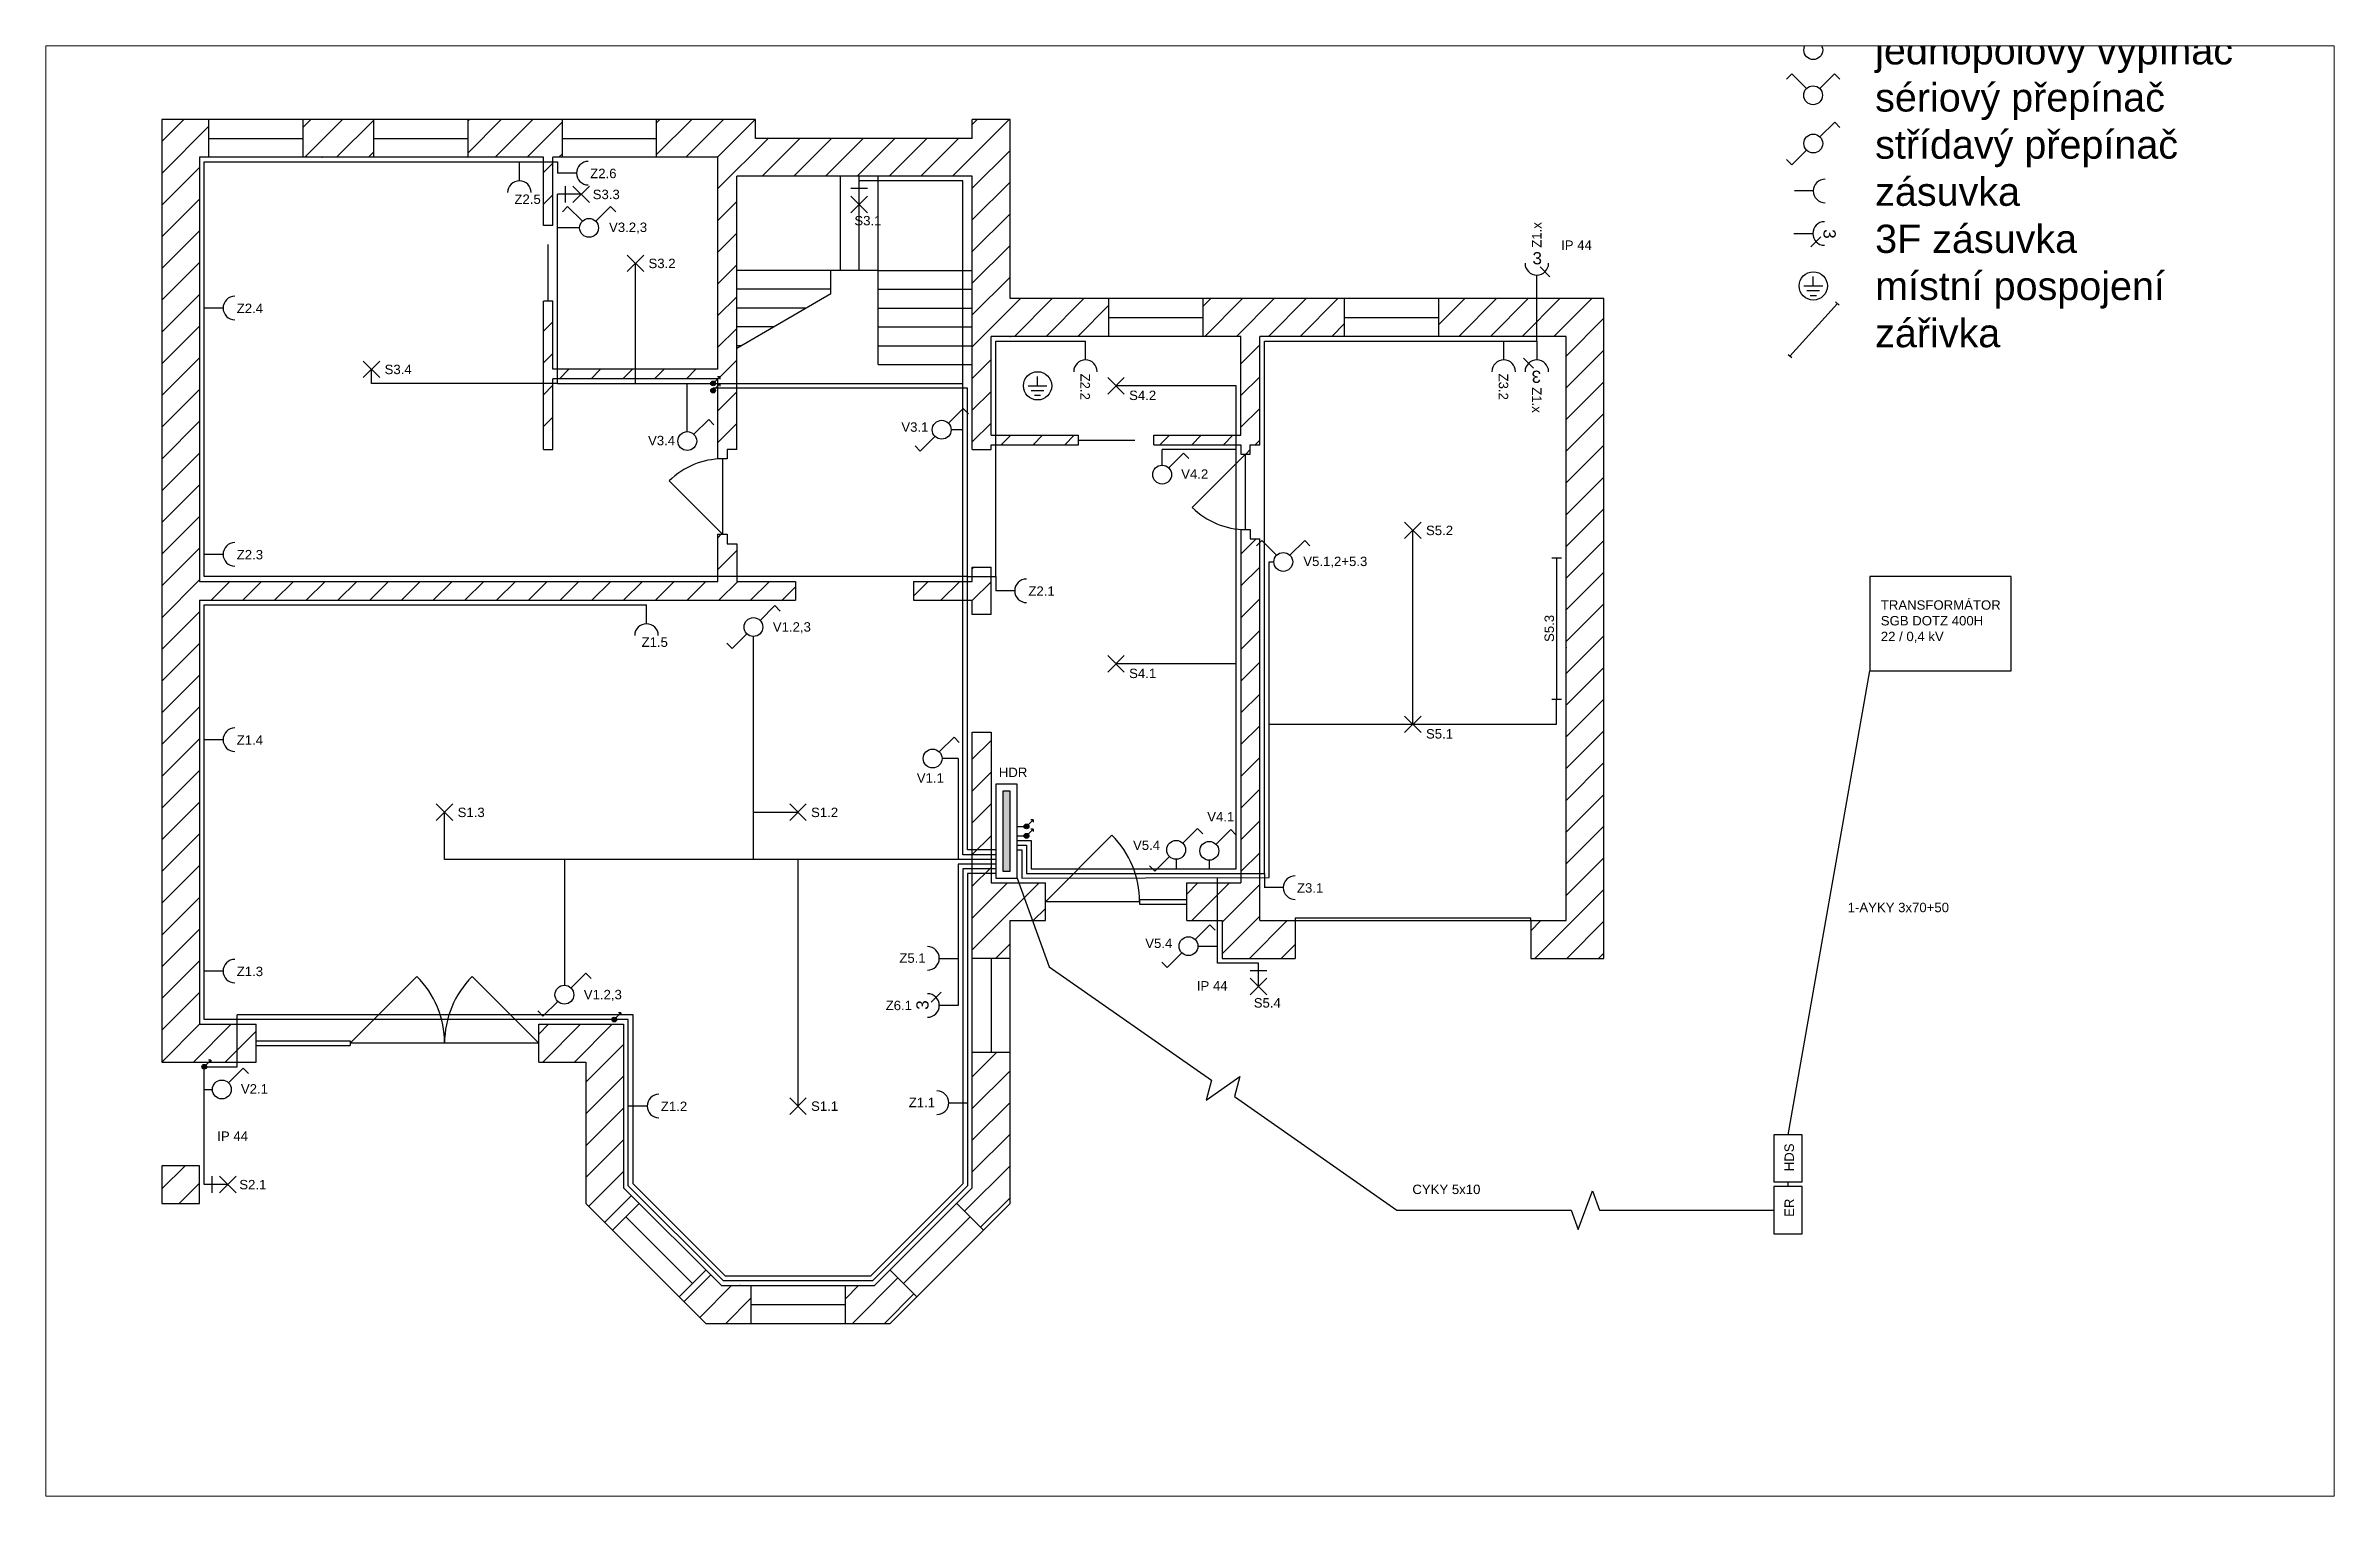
# Paper-space layout '1NP' of a CAD drawing. Header units: millimetres. Extents: x 10 to 415, y 53 to 309.
# The model-space entities are those that its viewports show. They can reach past a viewport. Long polylines and large blocks are cut down to what shows.
import ezdxf
from ezdxf.enums import TextEntityAlignment as Align

# ---------------------------------------------------------------- set-up
doc = ezdxf.new("R2010")
doc.units = ezdxf.units.MM
doc.header["$LTSCALE"] = 10
for name, color, linetype in [('DVERE', 254, 'Continuous'), ('LEGENDA', 254, 'Continuous'), ('MISTNI_POSPOJENI', 80, 'Continuous'), ('PRIPOJKA', 5, 'Continuous'), ('SVETLA', 40, 'Continuous'), ('ZASUVKY', 10, 'Continuous'), ('ZDI', 7, 'Continuous')]:
    doc.layers.add(name, color=color, linetype=linetype)
doc.styles.get("Standard").update_dxf_attribs({"font": 'arial.ttf'})

# ---------------------------------------------------------------- blocks, each defined once
blk = doc.blocks.new('Zarivka')
at = {"layer": 'SVETLA'}
for p, q in [((-50, 750), (50, 750)), ((0, 750), (0, -750)), ((-50, -750), (50, -750))]:
    blk.add_line(p, q, dxfattribs=at)
blk.add_attdef('S1.X', (-28, -143), '', height=100, rotation=90)
blk = doc.blocks.new('Zarovka')
at = {"layer": 'SVETLA'}
for p, q in [((-88, 88), (88, -88)), ((-88, -88), (88, 88))]:
    blk.add_line(p, q, dxfattribs=at)
blk.add_attdef('S1.X', (139, -51), '', height=100)
blk = doc.blocks.new('Zarovka na zed')
at = {"layer": 'SVETLA'}
for p, q in [((250, 0), (0, 0)), ((81, 88), (81, -88)), ((162, -88), (338, 88)), ((162, 88), (338, -88))]:
    blk.add_line(p, q, dxfattribs=at)
blk.add_attdef('S1.X', (372, -51), '', height=100, dxfattribs=at)
blk = doc.blocks.new('Zasuvka')
at = {"layer": 'ZASUVKY'}
blk.add_line((200, 0), (0, 0), dxfattribs=at)
blk.add_arc((325, 0), 125, 90, 270, dxfattribs=at)
blk.add_attdef('Z1.X', (345, -53), '', height=100)
blk = doc.blocks.new('3F zasuvka')
at = {"layer": 'ZASUVKY'}
for p, q in [((0, 0), (200, 0)), ((181, -140), (287, -34))]:
    blk.add_line(p, q, dxfattribs=at)
blk.add_arc((325, 0), 125, 90, 270, dxfattribs=at)
blk.add_attdef('Z1.X', (490, -50), '', height=100)
blk.add_text('3', height=130, rotation=270, dxfattribs=at).set_placement((314, 46))
blk = doc.blocks.new('*U38')
at = {"layer": 'SVETLA'}
for p, q in [((-227, 227), (-283, 170)), ((-71, 71), (-227, 227)), ((71, 71), (227, 227)), ((227, 227), (283, 170))]:
    blk.add_line(p, q, dxfattribs=at)
blk.add_circle((0, 0), 100, dxfattribs=at)
at = {"color": 0}
blk.add_attdef('V1.1', (212, -44), '', height=100, dxfattribs=at)
blk = doc.blocks.new('Vypinac')
at = {"layer": 'SVETLA'}
for p, q in [((71, 71), (227, 227)), ((227, 227), (283, 170))]:
    blk.add_line(p, q, dxfattribs=at)
blk.add_circle((0, 0), 100, dxfattribs=at)
blk.add_attdef('V1.1', (202, -44), '', height=100)
blk = doc.blocks.new('Vypinac SCHOD')
at = {"layer": 'SVETLA'}
for p, q in [((71, 71), (227, 227)), ((227, 227), (283, 170)), ((-227, -227), (-283, -170)), ((-71, -71), (-227, -227))]:
    blk.add_line(p, q, dxfattribs=at)
blk.add_circle((0, 0), 100, dxfattribs=at)
blk.add_attdef('V1.1', (206, -49), '', height=100)
blk = doc.blocks.new('NAHORU')
h = blk.add_hatch(color=0)
h.dxf.hatch_style = 1
h.paths.add_polyline_path([(-25, 0, 1), (25, 0, 1)])
at = {"color": 0}
for p, q in [((0, 0), (71, 71)), ((71, 71), (46, 71)), ((71, 71), (71, 46))]:
    blk.add_line(p, q, dxfattribs=at)
blk.add_circle((0, 0), 25, dxfattribs=at)
blk = doc.blocks.new('*U11')
at = {"layer": 'MISTNI_POSPOJENI'}
for p, q in [((-100, 0), (100, 0)), ((0, 0), (0, 100)), ((-67, -50), (67, -50)), ((-33, -100), (33, -100))]:
    blk.add_line(p, q, dxfattribs=at)
blk.add_circle((0, 0), 150, dxfattribs=at)
blk = doc.blocks.new('*U39')
at = {"layer": 'SVETLA'}
for p, q in [((-227, 227), (-283, 170)), ((-71, 71), (-227, 227)), ((71, 71), (227, 227)), ((227, 227), (283, 170))]:
    blk.add_line(p, q, dxfattribs=at)
blk.add_circle((0, 0), 100, dxfattribs=at)
at = {"color": 0}
blk.add_attdef('V1.1', (212, -44), '', height=100, dxfattribs=at)
blk = doc.blocks.new('KOUPELNA')
at = {"layer": 'MISTNI_POSPOJENI'}
for p, q in [((-100, 0), (100, 0)), ((0, 0), (0, 100)), ((-67, -50), (67, -50)), ((-33, -100), (33, -100))]:
    blk.add_line(p, q, dxfattribs=at)
blk.add_circle((0, 0), 150, dxfattribs=at)

msp = doc.modelspace()

# ---------------------------------------------------------------- hatches: boundary and pattern name
at = {"layer": 'PRIPOJKA'}
h = msp.add_hatch(color=256, dxfattribs=at)
h.dxf.hatch_style = 1
h.paths.add_polyline_path([(14000, 7875), (13925, 7875), (13925, 7025), (14000, 7025)])
at = {"layer": 'ZDI'}
h = msp.add_hatch(dxfattribs=at)
h.set_pattern_fill('ANSI31', color=256, scale=75)
h.paths.add_polyline_path([(7250, 14600), (7250, 15000), (6500, 15000), (6500, 14600)], flags=17)
h.paths.add_polyline_path([(9050, 14600), (9050, 13875), (9150, 13875), (9150, 14600), (9250, 14600), (9250, 15000), (8250, 15000), (8250, 14600)], flags=17)
h.paths.add_polyline_path([(11300, 14800), (11300, 15000), (10250, 15000), (10250, 14600), (10900, 14600), (10900, 12350), (9150, 12350), (9150, 13075), (9050, 13075), (9050, 11500), (9150, 11500), (9150, 12250), (10900, 12250), (10900, 11400), (11000, 11400), (11000, 11500), (11100, 11500), (11100, 14400), (13600, 14400), (13600, 11500), (13800, 11500), (13800, 11550), (14725, 11550), (14725, 11650), (13800, 11650), (13800, 12700), (15050, 12700), (15050, 13100), (14000, 13100), (14000, 15000), (13600, 15000), (13600, 14800)])
h.paths.add_polyline_path([(14000, 5100), (13600, 5100), (13600, 3665.685), (13434.315, 3500), (13717.157, 3217.157), (14000, 3500)])
h.paths.add_polyline_path([(13600, 6100), (14000, 6100), (14000, 6500), (14375, 6500), (14375, 6900), (13800, 6900), (13800, 8500), (13600, 8500)])
h.paths.add_polyline_path([(15875, 6900), (15875, 6500), (16250, 6500), (16250, 6100), (17025, 6100), (17025, 6500), (16650, 6500), (16650, 10550), (16550, 10550), (16550, 10650), (16450, 10650), (16450, 6900)])
h.paths.add_polyline_path([(20300, 6100), (20300, 13100), (18550, 13100), (18550, 12700), (19900, 12700), (19900, 6500), (19525, 6500), (19525, 6100)])
h.paths.add_polyline_path([(17550, 12700), (17550, 13100), (16050, 13100), (16050, 12700), (16450, 12700), (16450, 11650), (15525, 11650), (15525, 11550), (16450, 11550), (16450, 11450), (16550, 11450), (16550, 11550), (16650, 11550), (16650, 12700)])
h.paths.add_polyline_path([(13600, 9900), (13600, 9750), (13800, 9750), (13800, 10250), (13600, 10250), (13600, 10100), (12975, 10100), (12975, 9900)])
h.paths.add_polyline_path([(11725, 9900), (11725, 10100), (11100, 10100), (11100, 10500), (11000, 10500), (11000, 10600), (10900, 10600), (10900, 10100), (5400, 10100), (5400, 14600), (5500, 14600), (5500, 15000), (5000, 15000), (5000, 5000), (6000, 5000), (6000, 5400), (5400, 5400), (5400, 9900)])
h.paths.add_polyline_path([(9900, 5400), (9000, 5400), (9000, 5000), (9500, 5000), (9500, 3500), (9782.843, 3217.157), (10065.685, 3500), (9900, 3665.685)])
h.paths.add_polyline_path([(11250, 2227.208), (11250, 2627.208), (10938.478, 2627.208), (10772.792, 2792.893), (10489.949, 2510.051), (10772.792, 2227.208)])
h.paths.add_polyline_path([(12561.522, 2627.208), (12250, 2627.208), (12250, 2227.208), (12727.208, 2227.208), (13010.051, 2510.051), (12727.208, 2792.893)])
h = msp.add_hatch(dxfattribs=at)
h.set_pattern_fill('ANSI31', color=256, scale=75)
h.paths.add_polyline_path([(5400, 3900), (5000, 3900), (5000, 3500), (5400, 3500)])

# ---------------------------------------------------------------- linework, layer by layer
at = {"layer": 'DVERE'}
for p, q in [((12200, 13400), (12200, 14400)), ((12400, 13400), (12400, 14400)), ((12600, 13400), (12600, 14400)), ((9100, 13075), (9100, 13675)), ((12100, 13400), (11100, 13400)), ((12600, 13400), (12100, 13400)), ((12100, 13150), (12100, 13400)), ((12600, 12400), (12600, 13400)), ((12600, 13400), (13600, 13400)), ((12100, 13200), (11100, 13200)), ((12100, 13150), (11100, 12572.65)), ((12600, 13200), (13600, 13200)), ((11840.192, 13000), (11100, 13000)), ((12600, 13000), (13600, 13000)), ((11493.782, 12800), (11100, 12800)), ((12600, 12800), (13600, 12800)), ((11147.372, 12600), (11100, 12600)), ((12600, 12600), (13600, 12600)), ((12600, 12400), (13600, 12400)), ((14725, 11600), (15325, 11600)), ((16500, 11450), (15934.315, 10884.315)), ((16500, 10650), (16500, 11450)), ((10950, 11400), (10950, 10600)), ((10950, 10600), (10384.315, 11165.685)), ((14375, 6700), (15082.107, 7407.107)), ((15375, 6700), (14375, 6700)), ((19525, 6525), (17025, 6525)), ((17025, 6525), (17025, 6500)), ((17025, 6500), (19525, 6500)), ((19525, 6500), (19525, 6525)), ((7000, 5200), (7707.107, 5907.107)), ((9000, 5200), (8292.893, 5907.107)), ((8000, 5200), (7000, 5200)), ((9000, 5200), (8000, 5200))]:
    msp.add_line(p, q, dxfattribs=at)
for centre, radius, start, end in [((10950, 10600), 800, 90, 135), ((16500, 11450), 800, 225, 270), ((14375, 6700), 1000, 0, 45), ((7000, 5200), 1000, 0, 45), ((9000, 5200), 1000, 135, 180)]:
    msp.add_arc(centre, radius, start, end, dxfattribs=at)
at = {"layer": 'PRIPOJKA'}
for p, q in [((22256.502, 4227.779), (23124.743, 9151.818)), ((14075, 6950), (14417.02, 6010.307)), ((22256.502, 3677.779), (22256.502, 3727.779))]:
    msp.add_line(p, q, dxfattribs=at)
for points in [[(23124.743, 9151.818), (24624.743, 9151.818), (24624.743, 10151.818), (23124.743, 10151.818)], [(13850, 6950), (14075, 6950), (14075, 7950), (13850, 7950)], [(13925, 7025), (14000, 7025), (14000, 7875), (13925, 7875)], [(22106.502, 3727.779), (22406.502, 3727.779), (22406.502, 4227.779), (22106.502, 4227.779)], [(22106.502, 3177.779), (22406.502, 3177.779), (22406.502, 3677.779), (22106.502, 3677.779)]]:
    msp.add_lwpolyline(points, close=True, dxfattribs=at)
at = {"layer": 'PRIPOJKA', "linetype": 'Continuous'}
for points in [[(14414.972, 6011.741), (16137.239, 4805.797), (16080.484, 4593.983), (16439.74, 4845.537), (16382.985, 4633.724), (18105.252, 3427.779)], [(18104.002, 3427.779), (19955.252, 3427.779), (20030.252, 3221.719), (20180.252, 3633.84), (20255.252, 3427.779), (22106.502, 3427.779)]]:
    msp.add_lwpolyline(points, dxfattribs=at)
at = {"layer": 'SVETLA'}
for p, q in [((13500, 14350), (12400, 14350)), ((13500, 11708.819), (13500, 14350)), ((9200, 12200), (9200, 14206.858)), ((9433.341, 13851.127), (9200, 13851.127)), ((10025, 12200), (10025, 13475)), ((7225, 12200), (7225, 12350)), ((9200, 12200), (7225, 12200)), ((9200, 12200), (13500, 12200)), ((10575.723, 11689.302), (10575.723, 12200)), ((16400, 12175), (15125, 12175)), ((16400, 11500), (16400, 12175)), ((13500, 11708.819), (13374.937, 11708.819)), ((13500, 7200), (13500, 11708.819)), ((16400, 11500), (15614.215, 11500)), ((15614.215, 11332.89), (15614.215, 11500)), ((16400, 9225), (16400, 11500)), ((18275, 8583.333), (18275, 10641.667)), ((16750, 6956.399), (16750, 10306.488)), ((16750, 10306.488), (16799.878, 10306.488)), ((11277.461, 7150), (11277.461, 9515.63)), ((16400, 9225), (15125, 9225)), ((16400, 7050), (16400, 9225)), ((19800, 8583.333), (19800, 8850)), ((16750, 8583.333), (18275, 8583.333)), ((18275, 8583.333), (19800, 8583.333)), ((13450, 8220.133), (13278.865, 8220.133)), ((13450, 8220.133), (13450, 7150)), ((8000, 7150), (8000, 7650)), ((11277.461, 7650), (11750, 7650)), ((14075, 7400), (14175, 7400)), ((14075, 7350), (14225, 7350)), ((14225, 7350), (14225, 7050)), ((13850, 7150), (8000, 7150)), ((9271.53, 7150), (9271.53, 5814.501)), ((11750, 7150), (11750, 4532.843)), ((13850, 7200), (13500, 7200)), ((13850, 7050), (13500, 7050)), ((13500, 7050), (13500, 3707.107)), ((14075, 7250), (14125, 7250)), ((14125, 7250), (14125, 6950)), ((14225, 7050), (16400, 7050)), ((15762.677, 7150.975), (15762.677, 7050)), ((16114.854, 7140.924), (16114.854, 7050)), ((14125, 6950), (16750, 6956.399)), ((16200, 6050), (16200, 6950)), ((15993.339, 6229.361), (16200, 6229.361)), ((16637.5, 6050), (16200, 6050)), ((10000, 5500), (5800, 5500)), ((5800, 4950), (5800, 5500)), ((10000, 3707.107), (10000, 5500)), ((5450, 3700), (5450, 4950)), ((5450, 4950), (5800, 4950)), ((5450, 4709.102), (5537.22, 4709.102)), ((10979.899, 2727.208), (10000, 3707.107)), ((13500, 3707.107), (12520.101, 2727.208)), ((12520.101, 2727.208), (10979.899, 2727.208))]:
    msp.add_line(p, q, dxfattribs=at)
at = {"layer": 'ZASUVKY'}
for p, q in [((5450, 10150), (5450, 14550)), ((5450, 14550), (9200, 14550)), ((9200, 14550), (9200, 14431.372)), ((19589.697, 12650), (19589.697, 13150)), ((13850, 10150), (13850, 12650)), ((13850, 12650), (14800.506, 12650)), ((16700, 7000), (16700, 12650)), ((16700, 12650), (19589.697, 12650)), ((13550, 12150), (10850, 12150)), ((13550, 10150), (13550, 12150)), ((13550, 10150), (5450, 10150)), ((13550, 7250), (13550, 10150)), ((13550, 10150), (13850, 10150)), ((13850, 10150), (13850, 10000)), ((5450, 5450), (5450, 9850)), ((5450, 9850), (10143.05, 9850)), ((14075, 7500), (14175, 7500)), ((14075, 7300), (14175, 7300)), ((14175, 7300), (14175, 7000)), ((13850, 7100), (13450, 7100)), ((13450, 7100), (13450, 6100)), ((13850, 7250), (13550, 7250)), ((13850, 7000), (13550, 7000)), ((13550, 7000), (13550, 3686.396)), ((14175, 7000), (16700, 7000)), ((16700, 7000), (16700, 6850)), ((13450, 6100), (13450, 5600)), ((9950, 5450), (5450, 5450)), ((9950, 3686.396), (9950, 5450)), ((10959.188, 2677.208), (9950, 3686.396)), ((13550, 3686.396), (12540.812, 2677.208)), ((12540.812, 2677.208), (10959.188, 2677.208))]:
    msp.add_line(p, q, dxfattribs=at)
at = {"layer": 'ZDI'}
for p, q in [((5000, 15000), (5000, 5000)), ((11300, 15000), (5000, 15000)), ((5500, 14600), (5500, 15000)), ((6500, 14600), (6500, 15000)), ((7250, 14600), (7250, 15000)), ((8250, 14600), (8250, 15000)), ((9250, 14600), (9250, 15000)), ((10250, 14600), (10250, 15000)), ((11300, 14800), (11300, 15000)), ((14000, 15000), (13600, 15000)), ((13600, 14800), (13600, 15000)), ((14000, 13100), (14000, 15000)), ((5400, 14600), (5400, 10100)), ((9050, 14600), (5400, 14600)), ((5500, 14800), (6500, 14800)), ((7250, 14800), (8250, 14800)), ((9050, 13875), (9050, 14600)), ((10900, 14600), (9150, 14600)), ((9150, 13875), (9150, 14600)), ((9250, 14800), (10250, 14800)), ((10900, 12350), (10900, 14600)), ((13600, 14800), (11300, 14800)), ((11100, 11500), (11100, 14400)), ((13600, 14400), (11100, 14400)), ((13600, 11500), (13600, 14400)), ((9150, 13875), (9050, 13875)), ((9050, 11500), (9050, 13075)), ((9150, 13075), (9050, 13075)), ((9150, 12350), (9150, 13075)), ((20300, 13100), (14000, 13100)), ((15050, 12700), (15050, 13100)), ((15050, 12900), (16050, 12900)), ((16050, 12700), (16050, 13100)), ((17550, 12700), (17550, 13100)), ((17550, 12900), (18550, 12900)), ((18550, 12700), (18550, 13100)), ((20300, 6100), (20300, 13100)), ((13800, 11650), (13800, 12700)), ((16450, 12700), (13800, 12700)), ((16450, 11650), (16450, 12700)), ((19900, 12700), (16650, 12700)), ((16650, 11550), (16650, 12700)), ((19900, 6500), (19900, 12700)), ((10900, 12350), (9150, 12350)), ((9150, 11500), (9150, 12250)), ((10900, 12250), (9150, 12250)), ((10900, 11400), (10900, 12250)), ((9050, 11500), (9150, 11500)), ((11100, 11500), (11000, 11500)), ((11000, 11500), (11000, 11400)), ((13600, 11500), (13800, 11500)), ((13800, 11650), (14725, 11650)), ((13800, 11500), (13800, 11550)), ((13800, 11550), (14725, 11550)), ((14725, 11550), (14725, 11650)), ((15525, 11550), (15525, 11650)), ((15525, 11650), (16450, 11650)), ((15525, 11550), (16450, 11550)), ((16450, 11550), (16450, 11450)), ((16450, 11450), (16550, 11450)), ((16550, 11450), (16550, 11550)), ((16550, 11550), (16650, 11550)), ((11000, 11400), (10900, 11400)), ((10900, 10600), (11000, 10600)), ((10900, 10100), (10900, 10600)), ((11000, 10600), (11000, 10500)), ((11000, 10500), (11100, 10500)), ((11100, 10500), (11100, 10100)), ((16450, 10650), (16550, 10650)), ((16450, 10650), (16450, 6900)), ((16550, 10650), (16550, 10550)), ((16550, 10550), (16650, 10550)), ((16650, 6500), (16650, 10550)), ((13600, 10100), (13600, 10250)), ((13600, 10250), (13800, 10250)), ((13800, 9750), (13800, 10250)), ((5400, 10100), (10900, 10100)), ((11100, 10100), (11725, 10100)), ((11725, 10100), (11725, 9900)), ((12975, 10100), (12975, 9900)), ((12975, 10100), (13600, 10100)), ((5400, 9900), (11725, 9900)), ((5400, 9900), (5400, 5400)), ((12975, 9900), (13600, 9900)), ((13600, 9750), (13600, 9900)), ((13800, 9750), (13600, 9750)), ((13600, 8500), (13800, 8500)), ((13600, 3665.685), (13600, 8500)), ((13800, 8500), (13800, 6900)), ((13800, 6900), (14375, 6900)), ((14375, 6500), (14375, 6900)), ((15875, 6500), (15875, 6900)), ((15875, 6900), (16450, 6900)), ((15375, 6725), (15375, 6675)), ((15375, 6725), (15875, 6725)), ((15375, 6675), (15875, 6675)), ((14000, 6500), (14375, 6500)), ((14000, 3500), (14000, 6500)), ((15875, 6500), (16250, 6500)), ((16250, 6500), (16250, 6100)), ((16650, 6500), (17025, 6500)), ((17025, 6500), (17025, 6100)), ((19525, 6500), (19525, 6100)), ((19525, 6500), (19900, 6500)), ((14000, 6100), (13600, 6100)), ((13800, 6100), (13800, 5100)), ((19525, 6100), (20300, 6100)), ((5400, 5400), (6000, 5400)), ((6000, 5000), (6000, 5400)), ((9000, 5000), (9000, 5400)), ((9000, 5400), (9900, 5400)), ((9900, 5400), (9900, 3665.685)), ((6000, 5225), (7000, 5225)), ((6000, 5175), (7000, 5175)), ((7000, 5225), (7000, 5175)), ((14000, 5100), (13600, 5100)), ((5000, 5000), (6000, 5000)), ((9000, 5000), (9500, 5000)), ((9500, 5000), (9500, 3500)), ((9900, 3665.685), (10938.478, 2627.208)), ((12561.522, 2627.208), (13600, 3665.685)), ((9500, 3500), (10772.792, 2227.208)), ((10065.685, 3500), (9782.843, 3217.157)), ((12727.208, 2227.208), (14000, 3500)), ((13434.315, 3500), (13717.157, 3217.157)), ((9924.264, 3358.579), (10631.371, 2651.472)), ((12868.629, 2651.472), (13575.736, 3358.579)), ((10772.792, 2792.893), (10489.949, 2510.051)), ((12727.208, 2792.893), (13010.051, 2510.051)), ((10938.478, 2627.208), (12561.522, 2627.208)), ((11250, 2627.208), (11250, 2227.208)), ((12250, 2627.208), (12250, 2227.208)), ((10772.792, 2227.208), (12727.208, 2227.208)), ((11250, 2427.208), (12250, 2427.208))]:
    msp.add_line(p, q, dxfattribs=at)
msp.add_lwpolyline([(16250, 6100), (17025, 6100)], dxfattribs=at)
msp.add_lwpolyline([(5000, 3500), (5400, 3500), (5400, 3900), (5000, 3900)], close=True, dxfattribs=at)
for p in [(6700, 14600), (14000, 12700), (19900, 9400), (5400, 6700), (11135.534, 2627.208)]:
    msp.add_point(p, dxfattribs=at)

# ---------------------------------------------------------------- block references
at = {"layer": 'LEGENDA'}
for name, p in [('Vypinac', (22523.462, 15736.529)), ('*U39', (22521.436, 15258.059)), ('Vypinac SCHOD', (22523.462, 14745.958)), ('Zasuvka', (22323.462, 14242.375)), ('3F zasuvka', (22317.859, 13791.128)), ('KOUPELNA', (22523.462, 13234.722))]:
    msp.add_blockref(name, p, dxfattribs=at)
at = {"layer": 'LEGENDA', "xscale": 0.4999999999999999, "yscale": 0.4999999999999999, "rotation": 317.8947190171178}
msp.add_blockref('Zarivka', (22527.517, 12769.63), dxfattribs=at)
at = {"layer": 'MISTNI_POSPOJENI'}
msp.add_blockref('*U11', (14292.258, 12175), dxfattribs=at)
at = {"layer": 'SVETLA'}
ref = msp.add_blockref('Zarovka na zed', (12400, 14350), dxfattribs=dict(at, rotation=270))
ref.add_attrib('S1.X', 'S3.1', dxfattribs={"height": 100}).set_placement((12348.731, 13977.61), align=Align.TOP_LEFT)
for name, p, values in [('Zarovka na zed', (9200, 14206.858), {'S1.X': 'S3.3'}), ('*U39', (9533.341, 13851.127), {'V1.1': 'V3.2,3'}), ('Zarovka', (10025, 13475), {'S1.X': 'S3.2'}), ('Zarovka', (7225, 12350), {'S1.X': 'S3.4'}), ('Vypinac', (15614.215, 11232.89), {'V1.1': 'V4.2'}), ('Zarovka', (18275, 10641.667), {'S1.X': 'S5.2'}), ('*U38', (16899.878, 10306.488), {'V1.1': 'V5.1,2+5.3'}), ('Zarivka', (19800, 9600), {'S1.X': 'S5.3'}), ('Vypinac SCHOD', (11277.461, 9615.63), {'V1.1': 'V1.2,3'}), ('Zarovka', (8000, 7650), {'S1.X': 'S1.3'}), ('Zarovka', (11750, 7650), {'S1.X': 'S1.2'}), ('Vypinac SCHOD', (9271.53, 5714.501), {'V1.1': 'V1.2,3'}), ('Vypinac', (5637.22, 4709.102), {'V1.1': 'V2.1'}), ('Zarovka', (11750, 4532.843), {'S1.X': 'S1.1'})]:
    msp.add_blockref(name, p, dxfattribs=at).add_auto_attribs(values)
for name, p in [('NAHORU', (10850, 12200)), ('Vypinac SCHOD', (13274.937, 11708.819)), ('Vypinac', (10575.723, 11589.302)), ('Vypinac', (13178.865, 8220.133)), ('NAHORU', (14175, 7400)), ('Vypinac SCHOD', (15762.677, 7250.975)), ('Vypinac', (16114.854, 7240.924)), ('Vypinac SCHOD', (15893.339, 6229.361)), ('NAHORU', (5450, 4950))]:
    msp.add_blockref(name, p, dxfattribs=at)
ref = msp.add_blockref('Zarovka', (15125, 12175), dxfattribs=at)
ref.add_attrib('S1.X', 'S4.2', dxfattribs={"layer": '0', "height": 100}).set_placement((15263.768, 12123.919), align=Align.TOP_LEFT)
ref = msp.add_blockref('Zarovka', (15125, 9225), dxfattribs=at)
ref.add_attrib('S1.X', 'S4.1', dxfattribs={"layer": '0', "height": 100}).set_placement((15263.768, 9173.919), align=Align.TOP_LEFT)
ref = msp.add_blockref('Zarovka', (18275, 8583.333), dxfattribs=at)
ref.add_attrib('S1.X', 'S5.1', dxfattribs={"layer": '0', "height": 100}).set_placement((18413.768, 8532.253), align=Align.TOP_LEFT)
ref = msp.add_blockref('Zarovka na zed', (16637.5, 6050), dxfattribs=dict(at, rotation=270))
ref.add_attrib('S1.X', 'S5.4', dxfattribs={"height": 100}).set_placement((16586.231, 5677.61), align=Align.TOP_LEFT)
at = {"layer": 'ZASUVKY'}
ref = msp.add_blockref('Zasuvka', (8794.413, 14550), dxfattribs=dict(at, rotation=270))
ref.add_attrib('Z1.X', 'Z2.5', dxfattribs={"layer": '0', "height": 100}).set_placement((8741.616, 14205), align=Align.TOP_LEFT)
for name, p, values in [('Zasuvka', (9200, 14431.372), {'Z1.X': 'Z2.6'}), ('Zasuvka', (5450, 13000.079), {'Z1.X': 'Z2.4'}), ('Zasuvka', (5450, 10386.366), {'Z1.X': 'Z2.3'}), ('Zasuvka', (13850, 10000), {'Z1.X': 'Z2.1'}), ('Zasuvka', (5450, 8419.8), {'Z1.X': 'Z1.4'}), ('Zasuvka', (16700, 6850.122), {'Z1.X': 'Z3.1'}), ('Zasuvka', (5450, 5964.548), {'Z1.X': 'Z1.3'}), ('Zasuvka', (9950, 4532.843), {'Z1.X': 'Z1.2'}), ('Zarovka na zed', (5450, 3700), {'S1.X': 'S2.1'})]:
    msp.add_blockref(name, p, dxfattribs=at).add_auto_attribs(values)
for name, p, rotation, values in [('3F zasuvka', (19589.697, 13150), 90, {'Z1.X': 'Z1.x'}), ('Zasuvka', (14800.506, 12650), 270, {'Z1.X': 'Z2.2'}), ('Zasuvka', (19239.101, 12650), 270, {'Z1.X': 'Z3.2'}), ('3F zasuvka', (19589.697, 12650), 270, {'Z1.X': 'Z1.x'})]:
    msp.add_blockref(name, p, dxfattribs=dict(at, rotation=rotation)).add_auto_attribs(values)
for p in [(10850, 12125), (14175, 7500), (9800, 5450)]:
    msp.add_blockref('NAHORU', p, dxfattribs=at)
ref = msp.add_blockref('Zasuvka', (10143.05, 9850), dxfattribs=dict(at, rotation=270))
ref.add_attrib('Z1.X', 'Z1.5', dxfattribs={"layer": '0', "height": 100}).set_placement((10090.253, 9505), align=Align.TOP_LEFT)
ref = msp.add_blockref('Zasuvka', (13450, 6100), dxfattribs=dict(at, rotation=180))
ref.add_attrib('Z1.X', 'Z5.1', dxfattribs={"layer": '0', "height": 100}).set_placement((13105, 6152.797), align=Align.TOP_RIGHT)
ref = msp.add_blockref('3F zasuvka', (13450, 5600), dxfattribs=dict(at, rotation=180))
ref.add_attrib('Z1.X', 'Z6.1', dxfattribs={"layer": '0', "height": 100}).set_placement((12959.914, 5650.25), align=Align.TOP_RIGHT)
ref = msp.add_blockref('Zasuvka', (13550, 4567.781), dxfattribs=dict(at, rotation=180))
ref.add_attrib('Z1.X', 'Z1.1', dxfattribs={"layer": '0', "height": 100}).set_placement((13205, 4620.578), align=Align.TOP_RIGHT)

# ---------------------------------------------------------------- texts
at = {"layer": 'LEGENDA', "insert": (23179.854, 17552.186), "char_height": 300, "attachment_point": 1}
msp.add_mtext_dynamic_manual_height_columns('{\\fArial|b0|i0|c238|p34;\\H1.3333x;\\LLegenda\\H0.75x;\\l\\Pstropní světlo\\Psvětlo na zeď\\Pjednopólový vypínač\\Psériový přepínač\\Pstřídavý přepínač\\Pzásuvka\\P3F zásuvka\\Pmístní pospojení\\Pzářivka}', width=7432.19838, gutter_width=500, heights=[0], dxfattribs=at)
at = {"layer": 'PRIPOJKA', "char_height": 100, "attachment_point": 1}
for s, width, insert in [('\\A1;{\\fArial|b0|i0|c238|p34;TRANSFORMÁTOR\\PSGB DOTZ 400H\\P22 / 0,4 kV}', 1309.23362, (23239.736, 9899.198)), ('{\\fArial|b0|i0|c238|p34;HDR}', 590.45823, (13881.404, 8123.499)), ('{\\fArial|b0|i0|c238|p34;1-AYKY 3x70+50}', 1690.54912, (22888.132, 6689.799)), ('{\\fArial|b0|i0|c238|p34;CYKY 5x10}', 1370.88041, (18269.396, 3698.981))]:
    msp.add_mtext_dynamic_manual_height_columns(s, width=width, gutter_width=500, heights=[0], dxfattribs=dict(at, insert=insert))
at = {"layer": 'PRIPOJKA', "char_height": 100, "attachment_point": 1, "rotation": 90}
for s, insert in [('{\\fArial|b0|i0|c238|p34;HDS}', (22217.964, 3840.974)), ('{\\fArial|b0|i0|c238|p34;ER}', (22217.964, 3357.134))]:
    msp.add_mtext_dynamic_manual_height_columns(s, width=400.03674, gutter_width=500, heights=[0], dxfattribs=dict(at, insert=insert))
at = {"layer": 'SVETLA', "char_height": 100, "attachment_point": 1}
for s, width, insert in [('{\\fArial|b0|i0|c238|p34;V3.1}', 427.78938, (12847.147, 11787.536)), ('V3.4', 230.13057, (10159.289, 11644.287)), ('{\\fArial|b0|i0|c238|p34;V1.1}', 331.10207, (13010.807, 8064.384)), ('{\\fArial|b0|i0|c238|p34;V4.1}', 357.32939, (16092.671, 7652.552)), ('{\\fArial|b0|i0|c238|p34;V5.4}', 446.02521, (15305.241, 7350.484)), ('{\\fArial|b0|i0|c238|p34;V5.4}', 446.02521, (15435.066, 6309.729)), ('{\\fArial|b0|i0|c238|p34;IP 44}', 1253.19493, (15982.448, 5858.17)), ('{\\fArial|b0|i0|c238|p34;IP 44}', 1253.19493, (5588.193, 4263.236))]:
    msp.add_mtext_dynamic_manual_height_columns(s, width=width, gutter_width=500, heights=[0], dxfattribs=dict(at, insert=insert))
at = {"layer": 'ZASUVKY', "insert": (19847.763, 13717.614), "char_height": 100, "attachment_point": 1}
msp.add_mtext_dynamic_manual_height_columns('{\\fArial|b0|i0|c238|p34;IP 44}', width=1253.19493, gutter_width=500, heights=[0], dxfattribs=at)

psp = doc.layouts.new('1NP')

# ---------------------------------------------------------------- viewports
at = {"layer": '0', "view_target_point": (17218.315, 7939.457)}
psp.add_viewport(center=(212.57, 181.08), size=(404.71, 256.509), view_center_point=(-1308.586, 148.272), view_height=15390.54068, dxfattribs=at)

doc.saveas('drawing.dxf')
